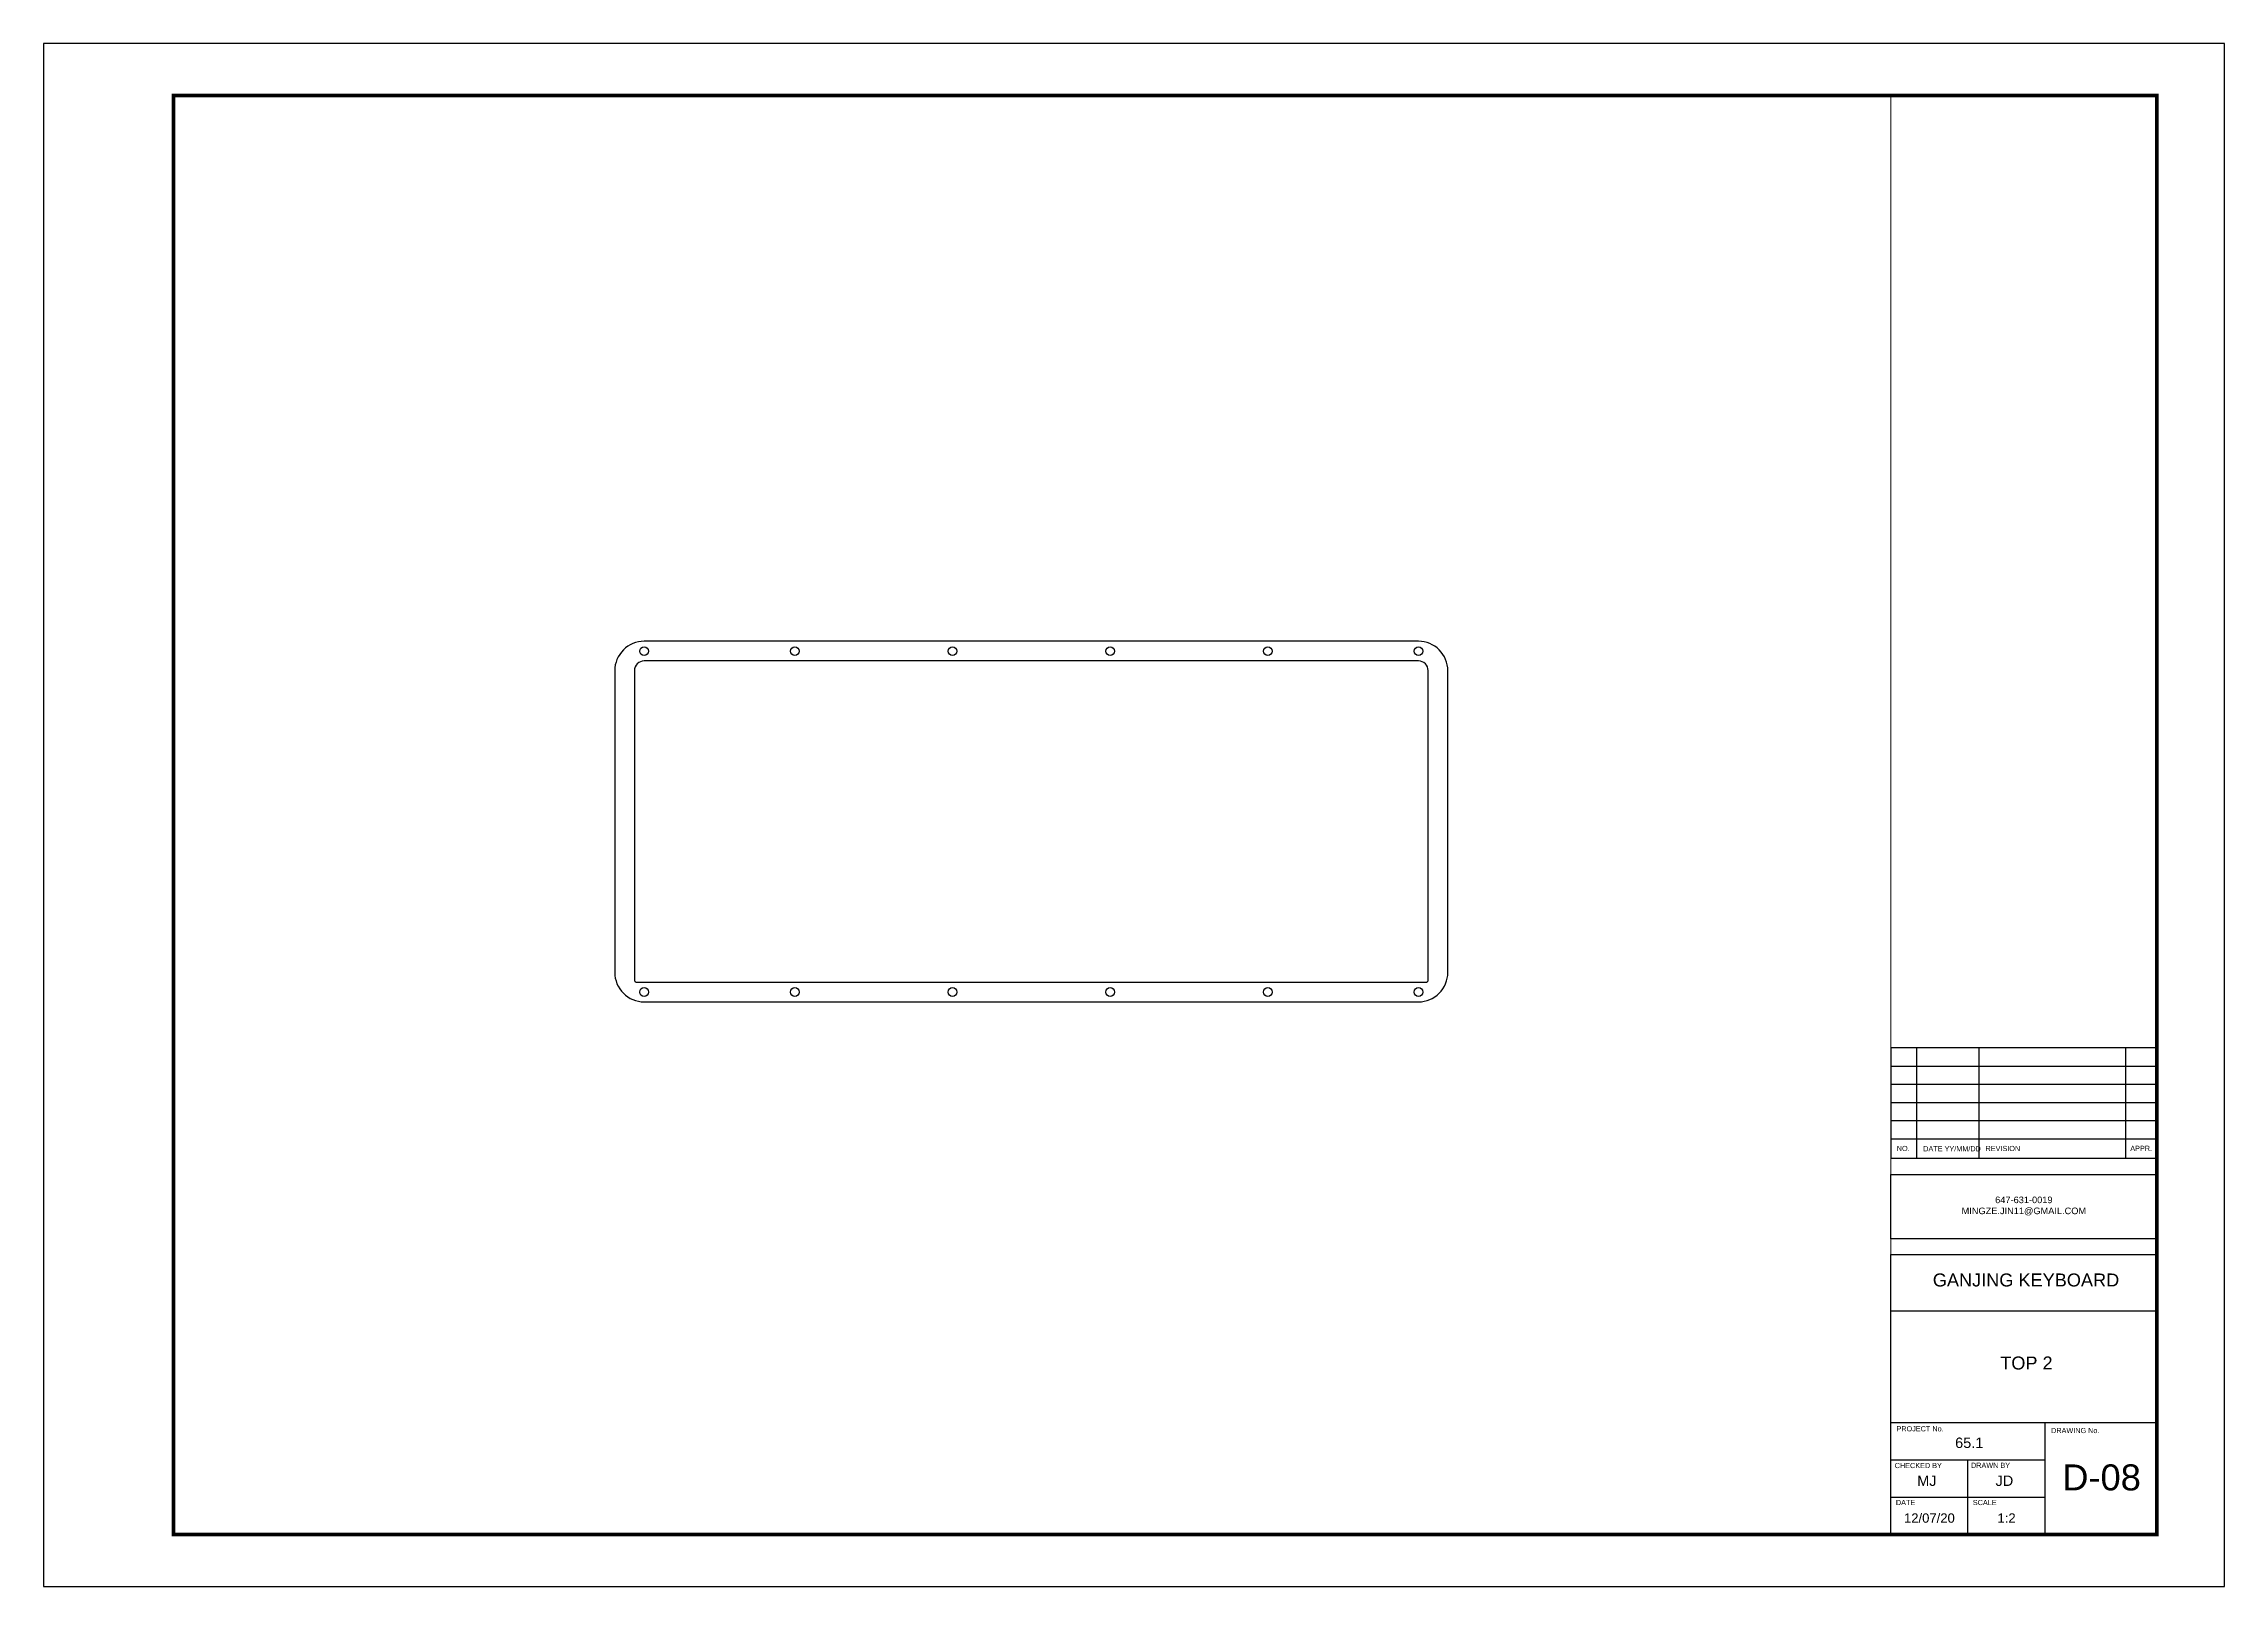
# Paper-space layout 'D-08' of a CAD drawing. Header units: millimetres. Extents: x 14 to 434, y -15 to 282.
# The model-space entities are those that its viewports show. They can reach past a viewport. Long polylines and large blocks are cut down to what shows.
import ezdxf
from ezdxf.enums import TextEntityAlignment as Align

# ---------------------------------------------------------------- set-up
doc = ezdxf.new("R2010")
doc.units = ezdxf.units.MM
doc.header["$MEASUREMENT"] = 0
doc.layers.add('0-Google', color=253, linetype='Continuous', transparency=0.3)
doc.layers.add('Border', color=7, linetype='Continuous', lineweight=30)
doc.layers.add('Title Block', color=7, linetype='Continuous')
doc.styles.get("Standard").update_dxf_attribs({"font": '', "height": 2})
doc.styles.add('TB Data', font='swiss.ttf')
doc.styles.add('TB Info', font='swissl.ttf')
doc.styles.add('TB Logo', font='arial.ttf')
doc.styles.get('Standard').set_extended_font_data('Helvetica')

msp = doc.modelspace()

# ---------------------------------------------------------------- linework, layer by layer
at = {"color": 0}
msp.add_lwpolyline([(42614.98, 7867, 0.414363), (42626.29, 7855.69), (42924.57, 7855.69, 0.414214), (42935.87, 7867), (42935.87, 7983.19, 0.414214), (42924.57, 7994.5), (42626.29, 7994.5, 0.414214), (42614.98, 7983.19)], format="xyb", close=True, dxfattribs=at)
at = {"linetype": 'Continuous'}
msp.add_lwpolyline([(42623.56, 7863.22), (42927.31, 7863.22, 0.414228), (42928.31, 7864.22), (42928.3, 7983.2, 0.414199), (42924.57, 7986.93), (42626.29, 7986.93, 0.414213), (42622.56, 7983.19), (42622.56, 7864.22, 0.414214)], format="xyb", close=True, dxfattribs=at)
at = {"color": 0}
for centre in [(42626.29, 7990.71), (42684.33, 7990.71), (42745.06, 7990.71), (42805.79, 7990.71), (42866.52, 7990.71), (42924.57, 7990.71), (42626.29, 7859.46), (42684.33, 7859.46), (42745.06, 7859.46), (42805.79, 7859.46), (42866.52, 7859.46), (42924.57, 7859.46)]:
    msp.add_circle(centre, 1.7, dxfattribs=at)

psp = doc.layouts.new('D-08')

# ---------------------------------------------------------------- linework, layer by layer
at = {"layer": '0-Google'}
psp.add_lwpolyline([(13.85, -15.17), (290.18, -15.17)], dxfattribs=at)
at = {"layer": 'Border', "color": 7, "const_width": 0.7}
psp.add_lwpolyline([(38.85, -5.17), (420.85, -5.17), (420.85, 271.83), (38.85, 271.83)], close=True, dxfattribs=at)
at = {"layer": 'Defpoints', "color": 8}
psp.add_lwpolyline([(13.85, -15.17), (433.85, -15.17), (433.85, 281.83), (13.85, 281.83)], close=True, dxfattribs=at)
at = {"layer": 'Defpoints'}
for p in [(433.85, 281.83), (13.85, -15.17)]:
    psp.add_point(p, dxfattribs=at)
at = {"layer": 'Title Block'}
for points in [[(420.85, 67.24), (420.85, 88.5), (369.61, 88.5), (369.61, 67.24)], [(420.85, 51.73), (369.61, 51.73), (369.61, 64.11), (420.85, 64.11)], [(420.85, -5.17), (369.61, -5.17), (369.61, 48.73), (420.85, 48.73)]]:
    psp.add_lwpolyline(points, close=True, dxfattribs=at)
for points in [[(374.61, 67.24), (374.61, 88.5)], [(386.61, 67.24), (386.61, 88.5)], [(414.85, 67.24), (414.85, 88.5)], [(369.61, 85), (420.85, 85)], [(369.61, 81.5), (420.85, 81.5)], [(369.61, 78), (420.85, 78)], [(369.61, 74.5), (420.85, 74.5)], [(369.61, 71), (420.85, 71)], [(369.61, 37.87), (420.85, 37.87)], [(369.61, 16.35), (420.85, 16.35)], [(399.33, -5.17), (399.33, 16.35)], [(369.61, 9.17), (399.33, 9.17)], [(384.47, -5.17), (384.47, 2), (384.47, 9.17)], [(369.61, 2), (399.33, 2)]]:
    psp.add_lwpolyline(points, dxfattribs=at)

# ---------------------------------------------------------------- texts
at = {"width": 36.0525, "attachment_point": 1}
for s, insert, char_height in [('{\\fArial|b0|i0|c0|p34;GANJING KEYBOARD}', (377.7, 45.06), 2.5), ('\\pxqc;{\\fArial|b0|i0|c0|p34;TOP 2}', (377.7, 29.08), 2.5), ('\\pxqc;{\\fArial|b0|i0|c0|p34;65.1}', (366.69, 13.47), 2), ('\\pxqc;{\\fArial|b0|i0|c0|p34;MJ}', (358.52, 6.16), 2), ('\\pxqc;{\\fArial|b0|i0|c0|p34;JD}', (373.46, 6.16), 2)]:
    psp.add_mtext(s, dxfattribs=dict(at, insert=insert, char_height=char_height))
at = {"layer": 'Border', "style": 'TB Data'}
for tag, text, p in [('12/07/20', '8-Dec-20', (377.04, -2.92)), ('1:2', 'NTS', (391.9, -2.92))]:
    psp.add_attdef(tag, text=text, height=1.8, dxfattribs=at).set_placement(p, align=Align.CENTER)
at = {"layer": 'Title Block', "char_height": 1, "attachment_point": 4, "line_spacing_factor": 0.75, "style": 'TB Info'}
for s, insert in [('NO.', (370.76, 69.12)), ('DATE YY/MM/DD', (375.85, 69.07)), ('REVISION', (387.85, 69.12)), ('APPR.', (415.73, 69.15))]:
    psp.add_mtext(s, dxfattribs=dict(at, insert=insert))
at = {"layer": 'Title Block', "insert": (395.23, 59.87), "char_height": 1.3335, "width": 29.9364, "attachment_point": 2, "style": 'TB Logo'}
psp.add_mtext('{\\H0.95241x;647-631-0019^JMINGZE.JIN11@GMAIL.COM}', dxfattribs=at)
at = {"layer": 'Title Block', "char_height": 1, "attachment_point": 1, "style": 'TB Info'}
for s, insert in [('PROJECT No.', (370.7, 15.67)), ('DRAWING No.', (400.48, 15.33)), ('CHECKED BY', (370.36, 8.59)), ('DRAWN BY', (385.05, 8.64)), ('DATE', (370.59, 1.47)), ('SCALE', (385.41, 1.47))]:
    psp.add_mtext(s, dxfattribs=dict(at, insert=insert))
at = {"layer": 'Title Block', "color": 30, "style": 'TB Data'}
psp.add_attdef('D-08', (402.63, 3.31), 'D-01', height=5, dxfattribs=at)

# ---------------------------------------------------------------- viewports
at = {"layer": '0'}
psp.add_viewport(center=(204.23, 133.33), size=(330.76, 277), view_center_point=(42775.74, 7927.63), view_height=554, dxfattribs=at)

doc.saveas('drawing.dxf')
